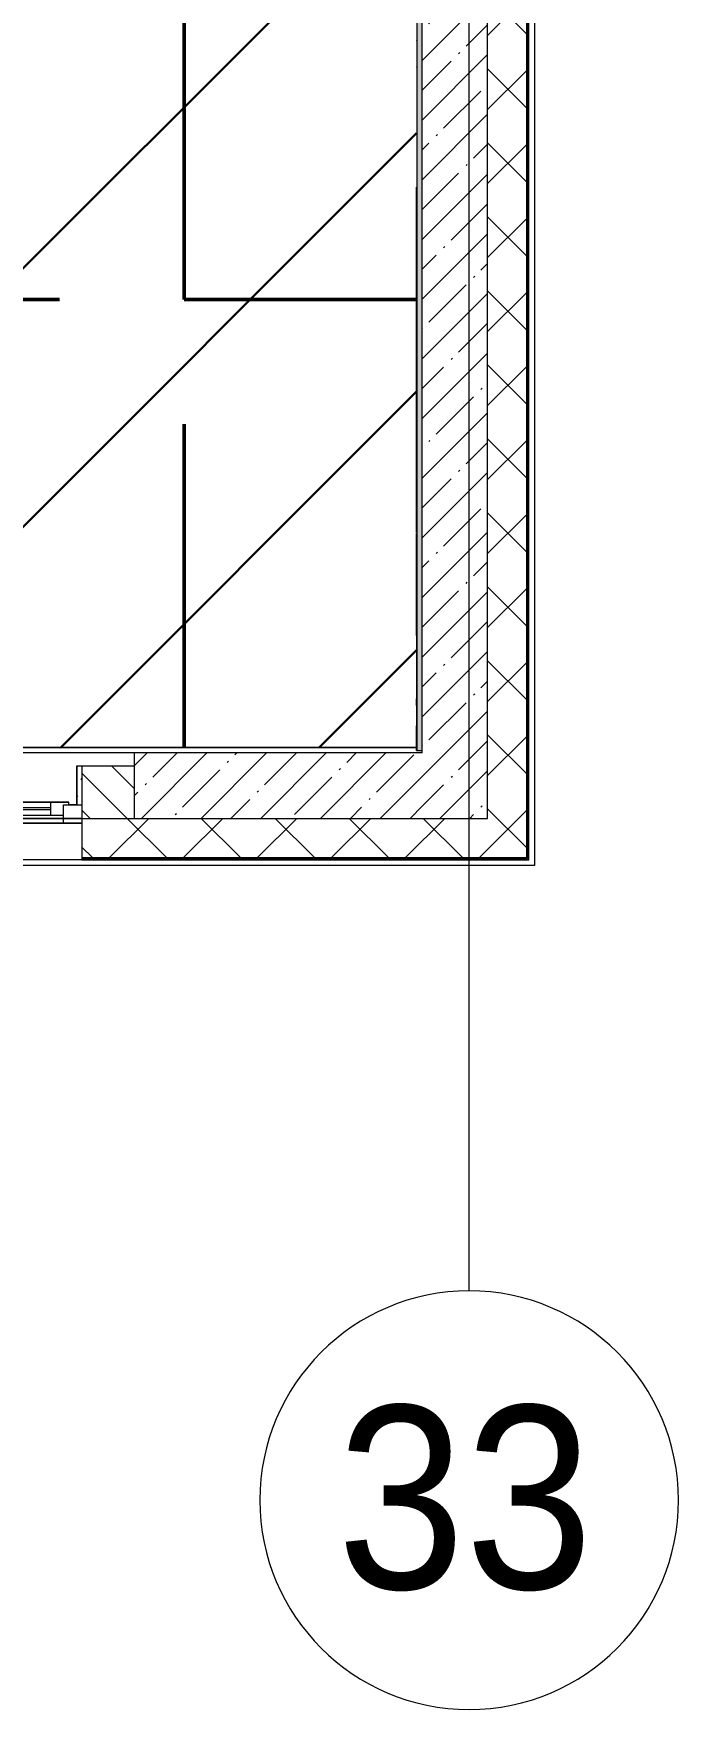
# Model space of a CAD drawing. Header units: millimetres. Extents: x -213911 to 415037, y -3642 to 107391.
# Drawn here: x 123410 to 125875, y -3642 to 2764 of the extents above; entities that cross this region are included whole.
import ezdxf

# ---------------------------------------------------------------- set-up
doc = ezdxf.new("R2010")
doc.units = ezdxf.units.MM
for name, color, linetype, lineweight in [('1)CF2', 3, 'Continuous', 30), ('7.1)Армстрон', 30, 'Continuous', 50), ('A-FLOR', 7, 'Continuous', 9), ('A-GLAZ', 7, 'Continuous', 9), ('A-GLAZ-1', 7, 'Continuous', 5), ('A-WALL', 7, 'Continuous', 5), ('I-WALL', 7, 'Continuous', 5), ('Оси', 7, 'Continuous', 9), ('Оси-1', 7, 'Continuous', 20)]:
    doc.layers.add(name, color=color, linetype=linetype, lineweight=lineweight)
doc.layers.add('A-WALL-1', color=9, linetype='Continuous', lineweight=5, true_color=0x808080)
doc.layers.add('A-WALL-FNSH-1', color=9, linetype='Continuous', lineweight=5, true_color=0x808080)
doc.styles.add('Arial', font='arial.ttf', dxfattribs={"width": 0.9, "height": 700})
pattern_1 = [(45, (64.7, -136.06), (-141.42136, 141.42136), []), (135, (64.7, -136.06), (-141.42136, -141.42136), [])]
pattern_2 = [(45, (64.7, -136.06), (-114.04925, 114.04925), []), (45, (178.75, -136.06), (-114.04925, 114.04925), [201.612, -40.322, 6.706, -33.617])]
pattern_3 = [(0, (64.7, -136.06), (243.84, 60.96), [20.117, -162.763, 20.117, -162.763, -975.36]), (0, (64.7, -136.06), (243.84, 60.96), [-365.76, 20.117, -345.643, 20.117, -162.763, -426.72]), (0, (64.7, -136.06), (243.84, 60.96), [-914.4, 20.117, -101.803, 20.117, -284.683]), (120, (156.14, -105.58), (-174.71291, 180.691634), [20.117, -162.763, 20.117, -162.763, -975.36]), (120, (156.14, -105.58), (-174.71291, 180.691634), [-365.76, 20.117, -345.643, 20.117, -162.763, -426.72]), (120, (156.14, -105.58), (-174.71291, 180.691634), [-914.4, 20.117, -101.803, 20.117, -284.683]), (240, (186.62, 16.34), (-69.12709, -241.651634), [20.117, -162.763, 20.117, -162.763, -975.36]), (240, (186.62, 16.34), (-69.12709, -241.651634), [-365.76, 20.117, -345.643, 20.117, -162.763, -426.72]), (240, (186.62, 16.34), (-69.12709, -241.651634), [-914.4, 20.117, -101.803, 20.117, -284.683])]

# ---------------------------------------------------------------- blocks, each defined once
blk = doc.blocks.new('120_Окно_СКБ_2Ст_Фрамуга сверху - 120_Окно_СКБ_2Ст_2300х2500_h_ ДОО-19727959-Объем проектирования 1 этажа')
at = {"layer": 'A-GLAZ'}
for p, q in [((-1150, -127), (-1150, -57)), ((-1150, -57), (-1080, -57)), ((-1080, -57), (-1080, -127)), ((520, -127), (520, -57)), ((520, -57), (590, -57)), ((590, -57), (590, -127)), ((1080, -127), (1080, -57)), ((1080, -57), (1150, -57)), ((1150, -57), (1150, -127)), ((-1080, -127), (-1150, -127)), ((-1080, -127), (-1100, -127)), ((-1100, -127), (-1100, -137)), ((520, -87), (-1080, -87)), ((-1080, -87), (-1080, -127)), ((-1030, -137), (-1030, -87)), ((470, -137), (470, -87)), ((520, -127), (520, -87)), ((590, -127), (520, -127)), ((540, -127), (520, -127)), ((540, -137), (540, -127)), ((590, -127), (570, -127)), ((570, -127), (570, -137)), ((1080, -87), (590, -87)), ((590, -87), (590, -127)), ((640, -137), (640, -87)), ((1030, -137), (1030, -87)), ((1080, -127), (1080, -87)), ((1150, -127), (1080, -127)), ((1100, -127), (1080, -127)), ((1100, -137), (1100, -127)), ((-1100, -137), (540, -137)), ((540, -137), (-1100, -137)), ((570, -137), (1100, -137)), ((1100, -137), (570, -137))]:
    blk.add_line(p, q, dxfattribs=at)
at = {"layer": 'A-GLAZ-1'}
for p, q in [((1150, -57), (-1150, -57)), ((-1080, -57), (1080, -57)), ((-1130, -127), (-1100, -127)), ((-1030, -107), (470, -107)), ((470, -117), (-1030, -117)), ((540, -127), (570, -127)), ((540, -127), (570, -127)), ((640, -107), (1030, -107)), ((1030, -117), (640, -117)), ((1100, -127), (1130, -127))]:
    blk.add_line(p, q, dxfattribs=at)
blk = doc.blocks.new('Ось сетки - D8-29747960-Объем проектирования 1 этажа')
at = {"layer": 'Оси-1'}
for start, end in [(360, 180), (180, 360)]:
    blk.add_arc((0, 0), 4, start, end, dxfattribs=at)

msp = doc.modelspace()

# ---------------------------------------------------------------- hatches: boundary and pattern name
at = {"layer": '1)CF2'}
h = msp.add_hatch(dxfattribs=at)
h.set_pattern_fill('ANSI31', color=256, scale=220)
h.paths.add_polyline_path([(124873.7, 9822.9), (124473.7, 9822.9), (124473.7, 10222.9), (119415.7, 10222.9), (119415.7, 34.9), (120934.7, 34.9), (120934.7, 384.9), (121315.7, 384.9), (121315.7, 34.9), (124873.7, 34.9)])
at = {"layer": '7.1)Армстрон'}
h = msp.add_hatch(dxfattribs=at)
h.set_pattern_fill('ANGLE', color=256, scale=250)
h.set_pattern_definition([(0, (0, 0), (0, 1746.25), [1270, -476.25]), (90, (0, 0), (-1746.25, 1e-13), [1270, -476.25])])
h.paths.add_polyline_path([(124873.7, 9822.9), (124473.7, 9822.9), (124473.7, 10222.9), (119415.7, 10222.9), (119415.7, 34.9), (120934.7, 34.9), (120934.7, 384.9), (121315.7, 384.9), (121315.7, 34.9), (124873.7, 34.9)])
at = {"layer": 'A-WALL'}
h = msp.add_hatch(dxfattribs=at)
h.set_pattern_fill('FP_24', color=256, style=0, pattern_type=2)
h.set_pattern_definition(pattern_1)
h.paths.add_polyline_path([(125294.7, -386.1), (125294.7, 7564), (125144.7, 7564), (125144.7, -386.1), (125288.9, -386.1)])
h.paths.add_polyline_path([(125293.1, 8764), (125294.7, 8764), (125294.7, 10683.9), (125144.7, 10683.9), (125144.7, 8764)])
h.paths.add_polyline_path([(125294.7, 12983.9), (125294.7, 13533.9), (125144.7, 13533.9), (125144.7, 12983.9)])
h.paths.add_polyline_path([(125144.7, 15083.9), (125294.7, 15083.9), (125294.7, 21413.9), (125144.7, 21413.9), (125144.7, 16816.4)])
h = msp.add_hatch(dxfattribs=at)
h.set_pattern_fill('FP_2', color=256, style=0, pattern_type=2)
h.set_pattern_definition([(135, (64.7, -136.06), (-70.71068, -70.71068), [])])
h.paths.add_polyline_path([(110794.7, -236.1), (111694.7, -236.1), (111694.7, -36.1), (110794.7, -36.1), (110794.7, -191.1)])
h.paths.add_polyline_path([(119394.7, -236.1), (119394.7, -36.1), (118894.7, -36.1), (118894.7, -236.1)])
h.paths.add_polyline_path([(117094.7, -236.1), (117094.7, -36.1), (116044.7, -36.1), (116044.7, -236.1)])
h.paths.add_polyline_path([(113494.7, -236.1), (113744.7, -236.1), (113744.7, -36.1), (113494.7, -36.1), (113494.7, -143.3)])
h.paths.add_polyline_path([(91994.7, -236.1), (92794.7, -236.1), (92794.7, -36.1), (91994.7, -36.1), (91994.7, -204.5)])
h.paths.add_polyline_path([(94594.7, -236.1), (94844.7, -236.1), (94844.7, -36.1), (94594.7, -36.1), (94594.7, -143.3)])
h.paths.add_polyline_path([(97169.7, -236.1), (98169.7, -236.1), (98169.7, -36.1), (97169.7, -36.1), (97169.7, -143.3)])
h.paths.add_polyline_path([(123794.7, -236.1), (123794.7, -36.1), (123594.7, -36.1), (123594.7, -236.1)])
h.paths.add_polyline_path([(109719.7, -236.1), (109894.7, -236.1), (109894.7, -36.1), (109544.7, -36.1), (109544.7, -236.1), (109634.7, -236.1)])
h.paths.add_polyline_path([(121194.7, -236.1), (121294.7, -236.1), (121294.7, -36.1), (121194.7, -36.1), (121194.7, -147)])
h.paths.add_polyline_path([(100894.7, -236.1), (101794.7, -236.1), (101794.7, -36.1), (100894.7, -36.1), (100894.7, -143.3)])
h.paths.add_polyline_path([(102694.7, -236.1), (102944.7, -236.1), (102944.7, -36.1), (102694.7, -36.1), (102694.7, -143.3)])
h.paths.add_polyline_path([(105244.7, -236.1), (106294.7, -236.1), (106294.7, -36.1), (105244.7, -36.1), (105244.7, -163.9)])
h = msp.add_hatch(dxfattribs=at)
h.set_pattern_fill('FP_24', color=256, style=0, pattern_type=2)
h.set_pattern_definition(pattern_1)
h.paths.add_polyline_path([(89274.7, -386.1), (91094.7, -386.1), (91094.7, -236.1), (89274.7, -236.1)])
h.paths.add_polyline_path([(123594.7, -386.1), (125144.7, -386.1), (125144.7, -236.1), (123594.7, -236.1), (123594.7, -254.1)])
h.paths.add_polyline_path([(121194.7, -386.1), (121294.7, -386.1), (121294.7, -236.1), (120294.7, -236.1), (120294.7, -386.1)])
h.paths.add_polyline_path([(116044.7, -386.1), (117094.7, -386.1), (117094.7, -236.1), (116044.7, -236.1)])
h.paths.add_polyline_path([(117994.7, -386.1), (119394.7, -386.1), (119394.7, -236.1), (117994.7, -236.1)])
h.paths.add_polyline_path([(113744.7, -386.1), (113744.7, -236.1), (112594.7, -236.1), (112594.7, -386.1), (113494.7, -386.1)])
h.paths.add_polyline_path([(109544.7, -386.1), (109894.7, -386.1), (109894.7, -236.1), (109544.7, -236.1)])
h.paths.add_polyline_path([(110794.7, -386.1), (111694.7, -386.1), (111694.7, -236.1), (110794.7, -236.1)])
h.paths.add_polyline_path([(107194.7, -386.1), (108094.7, -386.1), (108094.7, -236.1), (107194.7, -236.1)])
h.paths.add_polyline_path([(105244.7, -386.1), (106294.7, -386.1), (106294.7, -236.1), (105244.7, -236.1)])
h.paths.add_polyline_path([(100894.7, -386.1), (102944.7, -386.1), (102944.7, -236.1), (100894.7, -236.1), (100894.7, -346.6)])
h.paths.add_polyline_path([(99094.7, -386.1), (99994.7, -386.1), (99994.7, -236.1), (99094.7, -236.1), (99094.7, -329.3)])
h.paths.add_polyline_path([(97144.7, -386.1), (98194.7, -386.1), (98194.7, -236.1), (97144.7, -236.1), (97144.7, -310.5)])
h.paths.add_polyline_path([(94642.8, -386.1), (94844.7, -386.1), (94844.7, -236.1), (93694.7, -236.1), (93694.7, -386.1)])
h.paths.add_polyline_path([(92794.7, -386.1), (92794.7, -236.1), (91994.7, -236.1), (91994.7, -386.1), (92579.8, -386.1)])
at = {"layer": 'I-WALL'}
h = msp.add_hatch(dxfattribs=at)
h.set_pattern_fill('FP_191', color=256, style=0, pattern_type=2)
h.set_pattern_definition(pattern_3)
h.paths.add_polyline_path([(124894.7, 23.9), (124894.7, 7564), (124874.7, 7564), (124874.7, 23.9), (124893.5, 23.9)])
h.paths.add_polyline_path([(124876.6, 9825.8), (124894.7, 9833.4), (124892.6, 9841.8)])
h = msp.add_hatch(dxfattribs=at)
h.set_pattern_fill('FP_1', color=256, style=0, pattern_type=2)
h.set_pattern_definition(pattern_2)
h.paths.add_polyline_path([(125144.7, -236.1), (125144.7, 7564), (125092.7, 7564), (125092.7, 7584), (124894.7, 7584), (124894.7, -236.1)])
h = msp.add_hatch(dxfattribs=at)
h.set_pattern_fill('FP_1', color=256, style=0, pattern_type=2)
h.set_pattern_definition(pattern_2)
h.paths.add_polyline_path([(124894.7, -236.1), (124894.7, 13.9), (123794.7, 13.9), (123794.7, -236.1)])
h = msp.add_hatch(dxfattribs=at)
h.set_pattern_fill('FP_191', color=256, style=0, pattern_type=2)
h.set_pattern_definition(pattern_3)
h.paths.add_polyline_path([(123594.7, -184.1), (123594.7, -36.1), (123574.7, -36.1), (123574.7, -184.1)])

# ---------------------------------------------------------------- linework, layer by layer
at = {"layer": 'A-FLOR'}
for p, q in [((124874.7, 7585), (124874.7, 33.9)), ((124894.7, 13.9), (121294.7, 13.9)), ((124874.7, 33.9), (121314.7, 33.9))]:
    msp.add_line(p, q, dxfattribs=at)
at = {"layer": 'A-WALL'}
for p, q in [((125324.7, 11585.9), (125324.7, -416.1)), ((124894.7, 13.9), (124894.7, 7584)), ((125294.7, -386.1), (125294.7, 7564)), ((125297.7, -389.1), (125297.7, 7564)), ((123794.7, 13.9), (123794.7, -236.1)), ((121294.7, -236.1), (123594.7, -236.1)), ((123594.7, -236.1), (124894.7, -236.1)), ((125324.7, -416.1), (109544.7, -416.1)), ((123594.7, -394.1), (121294.7, -394.1)), ((123594.7, -386.1), (125294.7, -386.1)), ((123594.7, -389.1), (125297.7, -389.1))]:
    msp.add_line(p, q, dxfattribs=at)
at = {"layer": 'A-WALL-1'}
for p, q in [((125144.7, -236.1), (125144.7, 7564)), ((124894.7, 13.9), (123794.7, 13.9)), ((124874.7, 33.9), (124874.7, 23.9)), ((124874.7, 23.9), (124894.7, 23.9)), ((123574.7, -36.1), (123574.7, -184.1)), ((123594.7, -36.1), (123574.7, -36.1)), ((123794.7, -36.1), (123594.7, -36.1)), ((123594.7, -36.1), (123594.7, -386.1)), ((123574.7, -184.1), (123594.7, -184.1)), ((123594.7, -236.1), (125144.7, -236.1))]:
    msp.add_line(p, q, dxfattribs=at)
at = {"layer": 'A-WALL-FNSH-1'}
for p, q in [((125302.7, -394.1), (125302.7, 7564)), ((124874.7, 2738.1), (124873.7, 2738.1)), ((124873.7, 2738.1), (124873.7, 2737)), ((124873.7, 2737), (124874.7, 2737)), ((124874.7, 2636.7), (124873.7, 2636.7)), ((124873.7, 2636.7), (124873.7, 2635.6)), ((124873.7, 2635.6), (124874.7, 2635.6)), ((124874.7, 1787.3), (124873.7, 1787.3)), ((124873.7, 1714), (124873.7, 1312.9)), ((124873.7, 1246.6), (124874.7, 1246.6)), ((124874.7, 463.2), (124873.7, 463.2)), ((124873.7, 463.2), (124873.7, 205.9)), ((124874.7, 230.2), (124873.7, 230.2)), ((124873.7, 220.2), (124874.7, 220.2)), ((124873.7, 205.9), (124874.7, 205.9)), ((124874.7, 195.9), (124873.7, 195.9)), ((124873.7, 195.9), (124873.7, 117.5)), ((124873.7, 117.5), (124874.7, 117.5)), ((124873.7, 34.9), (121315.7, 34.9)), ((123573.7, -36.1), (123573.7, -184.1)), ((123574.7, -36.1), (123573.7, -36.1)), ((123573.7, -184.1), (123574.7, -184.1)), ((123594.7, -386.1), (123594.7, -394.1)), ((123594.7, -394.1), (125302.7, -394.1))]:
    msp.add_line(p, q, dxfattribs=at)
at = {"layer": 'I-WALL'}
for p, q in [((124873.7, 2737.5), (124874.7, 2737.5)), ((124873.7, 2636.1), (124874.7, 2636.1)), ((124873.7, 2177.2), (124874.7, 2177.2)), ((124873.7, 1714), (124873.7, 2177.2)), ((124873.7, 1902.8), (124874.7, 1902.8)), ((124873.7, 1892.1), (124874.7, 1892.1)), ((124873.7, 1763.4), (124874.7, 1763.4)), ((124874.7, 1516.2), (124873.7, 1516.2)), ((124873.7, 856.7), (124873.7, 1312.9)), ((124873.7, 1263.4), (124874.7, 1263.4)), ((124873.7, 1206.3), (124874.7, 1206.3)), ((124873.7, 1122.8), (124874.7, 1122.8)), ((124873.7, 856.7), (124874.7, 856.7)), ((124873.7, 853.1), (124874.7, 853.1)), ((124873.7, 463.2), (124873.7, 853.1)), ((124873.7, 23.9), (124873.7, 117.5)), ((124873.7, 23.9), (124874.7, 23.9)), ((123594.7, -236.1), (121294.7, -236.1))]:
    msp.add_line(p, q, dxfattribs=at)
for points, knots in [([(124873.7, 1892.1), (124873.7, 1719.8), (124873.7, 1679.4), (124873.7, 1472.1), (124873.7, 1206.3), (124873.7, 1206.3)], [-5.726484, -5.726484, -5.726484, -5.726484, -4.17647, -2.110488, 0, 0, 0, 0]), ([(124873.7, 1206.3), (124873.7, 1206.3), (124873.7, 1472.1), (124873.7, 1679.4), (124873.7, 1719.8), (124873.7, 1892.1)], [0, 0, 0, 0, 2.110488, 4.17647, 5.726484, 5.726484, 5.726484, 5.726484]), ([(124873.7, 230.2), (124873.7, 222.9), (124873.7, 214.7), (124873.7, 207), (124873.7, 205.9)], [1.1427281, 1.1427281, 1.1427281, 1.1427281, 1.25295, 1.272376, 1.272376, 1.272376, 1.272376]), ([(124873.7, 195.9), (124873.7, 197), (124873.7, 204.7), (124873.7, 212.9), (124873.7, 220.2)], [-1.272376, -1.272376, -1.272376, -1.272376, -1.25295, -1.1427281, -1.1427281, -1.1427281, -1.1427281])]:
    msp.add_open_spline(points, degree=3, knots=knots, dxfattribs=at)
at = {"layer": 'Оси'}
msp.add_lwpolyline([(125074.7, -2042.3), (125074.7, 2957.7), (125074.7, 16779), (125074.7, 21779)], dxfattribs=at)

# ---------------------------------------------------------------- block references
at = {"layer": 'A-GLAZ', "color": 3, "rotation": 180}
msp.add_blockref('120_Окно_СКБ_2Ст_Фрамуга сверху - 120_Окно_СКБ_2Ст_2300х2500_h_ ДОО-19727959-Объем проектирования 1 этажа', (122444.7, -311.1), dxfattribs=at)
at = {"layer": 'Оси-1', "xscale": 199.9999999999999, "yscale": 199.9999999999999, "zscale": 199.9999999999999}
msp.add_blockref('Ось сетки - D8-29747960-Объем проектирования 1 этажа', (125074.7, -2842.3), dxfattribs=at)

# ---------------------------------------------------------------- texts
at = {"layer": 'Оси', "insert": (124569.5, -2481), "char_height": 700, "width": 1212.151, "attachment_point": 1, "style": 'Arial'}
msp.add_mtext('33', dxfattribs=at)

doc.saveas('drawing.dxf')
